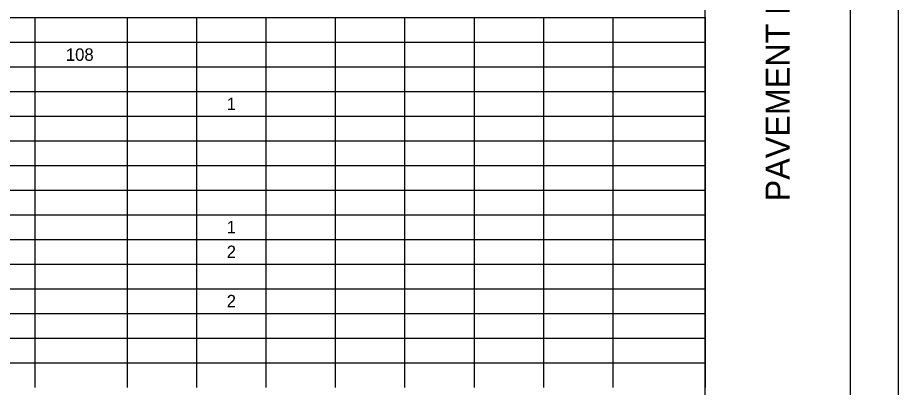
# Model space of a CAD drawing. Extents: x 0 to 34, y 0 to 22.3.
# Drawn here: x 24.88 to 34, y 7.39 to 11.21 of the extents above; entities that cross this region are included whole.
import ezdxf

# ---------------------------------------------------------------- set-up
doc = ezdxf.new("R2010")
doc.units = 0
for name, color, linetype in [('SH_Border', 7, 'Continuous'), ('SH_Cut_Line', 7, 'Continuous'), ('SH_Data', 7, 'Continuous'), ('SH_Text', 7, 'Continuous')]:
    doc.layers.add(name, color=color, linetype=linetype)

msp = doc.modelspace()

# ---------------------------------------------------------------- linework, layer by layer
at = {"layer": 'SH_Border'}
msp.add_line((32, 0.5), (32, 21.5), dxfattribs=at)
msp.add_lwpolyline([(1.5, 21.5), (33.5, 21.5), (33.5, 0.5), (1.5, 0.5)], close=True, dxfattribs=at)
at = {"layer": 'SH_Cut_Line'}
msp.add_lwpolyline([(0, 0), (34, 0), (34, 22), (0, 22)], close=True, dxfattribs=at)
at = {"layer": 'SH_Data'}
for p, q in [((24.1004, 11.2126), (25.0579, 11.2126)), ((25.0579, 11.2126), (26.0155, 11.2126)), ((25.0579, 11.2126), (25.0579, 10.7024)), ((26.0155, 11.2126), (26.7336, 11.2126)), ((26.0155, 11.2126), (26.0155, 10.7024)), ((26.7336, 11.2126), (27.4518, 11.2126)), ((26.7336, 11.2126), (26.7336, 10.7024)), ((27.4518, 11.2126), (28.888, 11.2126)), ((27.4518, 11.2126), (27.4518, 10.7024)), ((28.1699, 11.2126), (28.1699, 10.7024)), ((28.888, 11.2126), (29.6062, 11.2126)), ((28.888, 11.2126), (28.888, 10.7024)), ((29.6062, 11.2126), (30.3243, 11.2126)), ((29.6062, 11.2126), (29.6062, 10.7024)), ((30.3243, 11.2126), (31.0425, 11.2126)), ((30.3243, 11.2126), (30.3243, 10.7024)), ((31.0425, 11.2126), (32, 11.2126)), ((31.0425, 11.2126), (31.0425, 10.7024)), ((32, 11.2126), (32, 10.7024)), ((24.1004, 10.9575), (25.0579, 10.9575)), ((25.0579, 10.9575), (26.0155, 10.9575)), ((26.0155, 10.9575), (26.7336, 10.9575)), ((26.7336, 10.9575), (27.4518, 10.9575)), ((27.4518, 10.9575), (28.888, 10.9575)), ((28.888, 10.9575), (29.6062, 10.9575)), ((29.6062, 10.9575), (30.3243, 10.9575)), ((30.3243, 10.9575), (31.0425, 10.9575)), ((31.0425, 10.9575), (32, 10.9575)), ((24.1004, 10.7024), (25.0579, 10.7024)), ((25.0579, 10.7024), (26.0155, 10.7024)), ((25.0579, 10.7024), (25.0579, 9.9372)), ((26.0155, 10.7024), (26.7336, 10.7024)), ((26.0155, 10.7024), (26.0155, 9.9372)), ((26.7336, 10.7024), (27.4518, 10.7024)), ((26.7336, 10.7024), (26.7336, 9.9372)), ((27.4518, 10.7024), (28.888, 10.7024)), ((27.4518, 10.7024), (27.4518, 9.9372)), ((28.1699, 10.7024), (28.1699, 9.9372)), ((28.888, 10.7024), (29.6062, 10.7024)), ((28.888, 10.7024), (28.888, 9.9372)), ((29.6062, 10.7024), (30.3243, 10.7024)), ((29.6062, 10.7024), (29.6062, 9.9372)), ((30.3243, 10.7024), (31.0425, 10.7024)), ((30.3243, 10.7024), (30.3243, 9.9372)), ((31.0425, 10.7024), (32, 10.7024)), ((31.0425, 10.7024), (31.0425, 9.9372)), ((32, 10.7024), (32, 9.9372)), ((24.1004, 10.4474), (25.0579, 10.4474)), ((25.0579, 10.4474), (26.0155, 10.4474)), ((26.0155, 10.4474), (26.7336, 10.4474)), ((26.7336, 10.4474), (27.4518, 10.4474)), ((27.4518, 10.4474), (28.888, 10.4474)), ((28.888, 10.4474), (29.6062, 10.4474)), ((29.6062, 10.4474), (30.3243, 10.4474)), ((30.3243, 10.4474), (31.0425, 10.4474)), ((31.0425, 10.4474), (32, 10.4474)), ((24.1004, 10.1923), (25.0579, 10.1923)), ((25.0579, 10.1923), (26.0155, 10.1923)), ((26.0155, 10.1923), (26.7336, 10.1923)), ((26.7336, 10.1923), (27.4518, 10.1923)), ((27.4518, 10.1923), (28.888, 10.1923)), ((28.888, 10.1923), (29.6062, 10.1923)), ((29.6062, 10.1923), (30.3243, 10.1923)), ((30.3243, 10.1923), (31.0425, 10.1923)), ((31.0425, 10.1923), (32, 10.1923)), ((24.1004, 9.9372), (25.0579, 9.9372)), ((25.0579, 9.9372), (26.0155, 9.9372)), ((25.0579, 9.9372), (25.0579, 9.4271)), ((26.0155, 9.9372), (26.7336, 9.9372)), ((26.0155, 9.9372), (26.0155, 9.4271)), ((26.7336, 9.9372), (27.4518, 9.9372)), ((26.7336, 9.9372), (26.7336, 9.4271)), ((27.4518, 9.9372), (28.888, 9.9372)), ((27.4518, 9.9372), (27.4518, 9.4271)), ((28.1699, 9.9372), (28.1699, 9.4271)), ((28.888, 9.9372), (29.6062, 9.9372)), ((28.888, 9.9372), (28.888, 9.4271)), ((29.6062, 9.9372), (30.3243, 9.9372)), ((29.6062, 9.9372), (29.6062, 9.4271)), ((30.3243, 9.9372), (31.0425, 9.9372)), ((30.3243, 9.9372), (30.3243, 9.4271)), ((31.0425, 9.9372), (32, 9.9372)), ((31.0425, 9.9372), (31.0425, 9.4271)), ((32, 9.9372), (32, 9.4271)), ((24.1004, 9.6822), (25.0579, 9.6822)), ((25.0579, 9.6822), (26.0155, 9.6822)), ((26.0155, 9.6822), (26.7336, 9.6822)), ((26.7336, 9.6822), (27.4518, 9.6822)), ((27.4518, 9.6822), (28.888, 9.6822)), ((28.888, 9.6822), (29.6062, 9.6822)), ((29.6062, 9.6822), (30.3243, 9.6822)), ((30.3243, 9.6822), (31.0425, 9.6822)), ((31.0425, 9.6822), (32, 9.6822)), ((24.1004, 9.4271), (25.0579, 9.4271)), ((25.0579, 9.4271), (26.0155, 9.4271)), ((25.0579, 9.4271), (25.0579, 8.6619)), ((26.0155, 9.4271), (26.7336, 9.4271)), ((26.0155, 9.4271), (26.0155, 8.6619)), ((26.7336, 9.4271), (27.4518, 9.4271)), ((26.7336, 9.4271), (26.7336, 8.6619)), ((27.4518, 9.4271), (28.888, 9.4271)), ((27.4518, 9.4271), (27.4518, 8.6619)), ((28.1699, 9.4271), (28.1699, 8.6619)), ((28.888, 9.4271), (29.6062, 9.4271)), ((28.888, 9.4271), (28.888, 8.6619)), ((29.6062, 9.4271), (30.3243, 9.4271)), ((29.6062, 9.4271), (29.6062, 8.6619)), ((30.3243, 9.4271), (31.0425, 9.4271)), ((30.3243, 9.4271), (30.3243, 8.6619)), ((31.0425, 9.4271), (32, 9.4271)), ((31.0425, 9.4271), (31.0425, 8.6619)), ((32, 9.4271), (32, 8.6619)), ((24.1004, 9.1721), (25.0579, 9.1721)), ((25.0579, 9.1721), (26.0155, 9.1721)), ((26.0155, 9.1721), (26.7336, 9.1721)), ((26.7336, 9.1721), (27.4518, 9.1721)), ((27.4518, 9.1721), (28.888, 9.1721)), ((28.888, 9.1721), (29.6062, 9.1721)), ((29.6062, 9.1721), (30.3243, 9.1721)), ((30.3243, 9.1721), (31.0425, 9.1721)), ((31.0425, 9.1721), (32, 9.1721)), ((24.1004, 8.917), (25.0579, 8.917)), ((25.0579, 8.917), (26.0155, 8.917)), ((26.0155, 8.917), (26.7336, 8.917)), ((26.7336, 8.917), (27.4518, 8.917)), ((27.4518, 8.917), (28.888, 8.917)), ((28.888, 8.917), (29.6062, 8.917)), ((29.6062, 8.917), (30.3243, 8.917)), ((30.3243, 8.917), (31.0425, 8.917)), ((31.0425, 8.917), (32, 8.917)), ((24.1004, 8.6619), (25.0579, 8.6619)), ((25.0579, 8.6619), (26.0155, 8.6619)), ((25.0579, 8.6619), (25.0579, 8.1518)), ((26.0155, 8.6619), (26.7336, 8.6619)), ((26.0155, 8.6619), (26.0155, 8.1518)), ((26.7336, 8.6619), (27.4518, 8.6619)), ((26.7336, 8.6619), (26.7336, 8.1518)), ((27.4518, 8.6619), (28.888, 8.6619)), ((27.4518, 8.6619), (27.4518, 8.1518)), ((28.1699, 8.6619), (28.1699, 8.1518)), ((28.888, 8.6619), (29.6062, 8.6619)), ((28.888, 8.6619), (28.888, 8.1518)), ((29.6062, 8.6619), (30.3243, 8.6619)), ((29.6062, 8.6619), (29.6062, 8.1518)), ((30.3243, 8.6619), (31.0425, 8.6619)), ((30.3243, 8.6619), (30.3243, 8.1518)), ((31.0425, 8.6619), (32, 8.6619)), ((31.0425, 8.6619), (31.0425, 8.1518)), ((32, 8.6619), (32, 8.1518)), ((24.1004, 8.4069), (25.0579, 8.4069)), ((25.0579, 8.4069), (26.0155, 8.4069)), ((26.0155, 8.4069), (26.7336, 8.4069)), ((26.7336, 8.4069), (27.4518, 8.4069)), ((27.4518, 8.4069), (28.888, 8.4069)), ((28.888, 8.4069), (29.6062, 8.4069)), ((29.6062, 8.4069), (30.3243, 8.4069)), ((30.3243, 8.4069), (31.0425, 8.4069)), ((31.0425, 8.4069), (32, 8.4069)), ((24.1004, 8.1518), (25.0579, 8.1518)), ((25.0579, 8.1518), (26.0155, 8.1518)), ((25.0579, 8.1518), (25.0579, 7.3866)), ((26.0155, 8.1518), (26.7336, 8.1518)), ((26.0155, 8.1518), (26.0155, 7.3866)), ((26.7336, 8.1518), (27.4518, 8.1518)), ((26.7336, 8.1518), (26.7336, 7.3866)), ((27.4518, 8.1518), (28.888, 8.1518)), ((27.4518, 8.1518), (27.4518, 7.3866)), ((28.1699, 8.1518), (28.1699, 7.3866)), ((28.888, 8.1518), (29.6062, 8.1518)), ((28.888, 8.1518), (28.888, 7.3866)), ((29.6062, 8.1518), (30.3243, 8.1518)), ((29.6062, 8.1518), (29.6062, 7.3866)), ((30.3243, 8.1518), (31.0425, 8.1518)), ((30.3243, 8.1518), (30.3243, 7.3866)), ((31.0425, 8.1518), (32, 8.1518)), ((31.0425, 8.1518), (31.0425, 7.3866)), ((32, 8.1518), (32, 7.3866)), ((24.1004, 7.8968), (25.0579, 7.8968)), ((25.0579, 7.8968), (26.0155, 7.8968)), ((26.0155, 7.8968), (26.7336, 7.8968)), ((26.7336, 7.8968), (27.4518, 7.8968)), ((27.4518, 7.8968), (28.888, 7.8968)), ((28.888, 7.8968), (29.6062, 7.8968)), ((29.6062, 7.8968), (30.3243, 7.8968)), ((30.3243, 7.8968), (31.0425, 7.8968)), ((31.0425, 7.8968), (32, 7.8968)), ((24.1004, 7.6417), (25.0579, 7.6417)), ((25.0579, 7.6417), (26.0155, 7.6417)), ((26.0155, 7.6417), (26.7336, 7.6417)), ((26.7336, 7.6417), (27.4518, 7.6417)), ((27.4518, 7.6417), (28.888, 7.6417)), ((28.888, 7.6417), (29.6062, 7.6417)), ((29.6062, 7.6417), (30.3243, 7.6417)), ((30.3243, 7.6417), (31.0425, 7.6417)), ((31.0425, 7.6417), (32, 7.6417))]:
    msp.add_line(p, q, dxfattribs=at)

# ---------------------------------------------------------------- texts
msp.add_text('PAVEMENT MARKING ESTIMATED QUANTITIES', height=0.25, rotation=90, dxfattribs=at).set_placement((32.875, 9.3117))
at = {"layer": 'SH_Text'}
for s, height, p in [('108', 0.12905, (25.3804, 10.7654)), ('1', 0.129, (27.0451, 10.2553)), ('1', 0.129, (27.0451, 8.98)), ('2', 0.129, (27.0457, 8.7249)), ('2', 0.129, (27.0457, 8.2148))]:
    msp.add_text(s, height=height, dxfattribs=at).set_placement(p)

doc.saveas('drawing.dxf')
